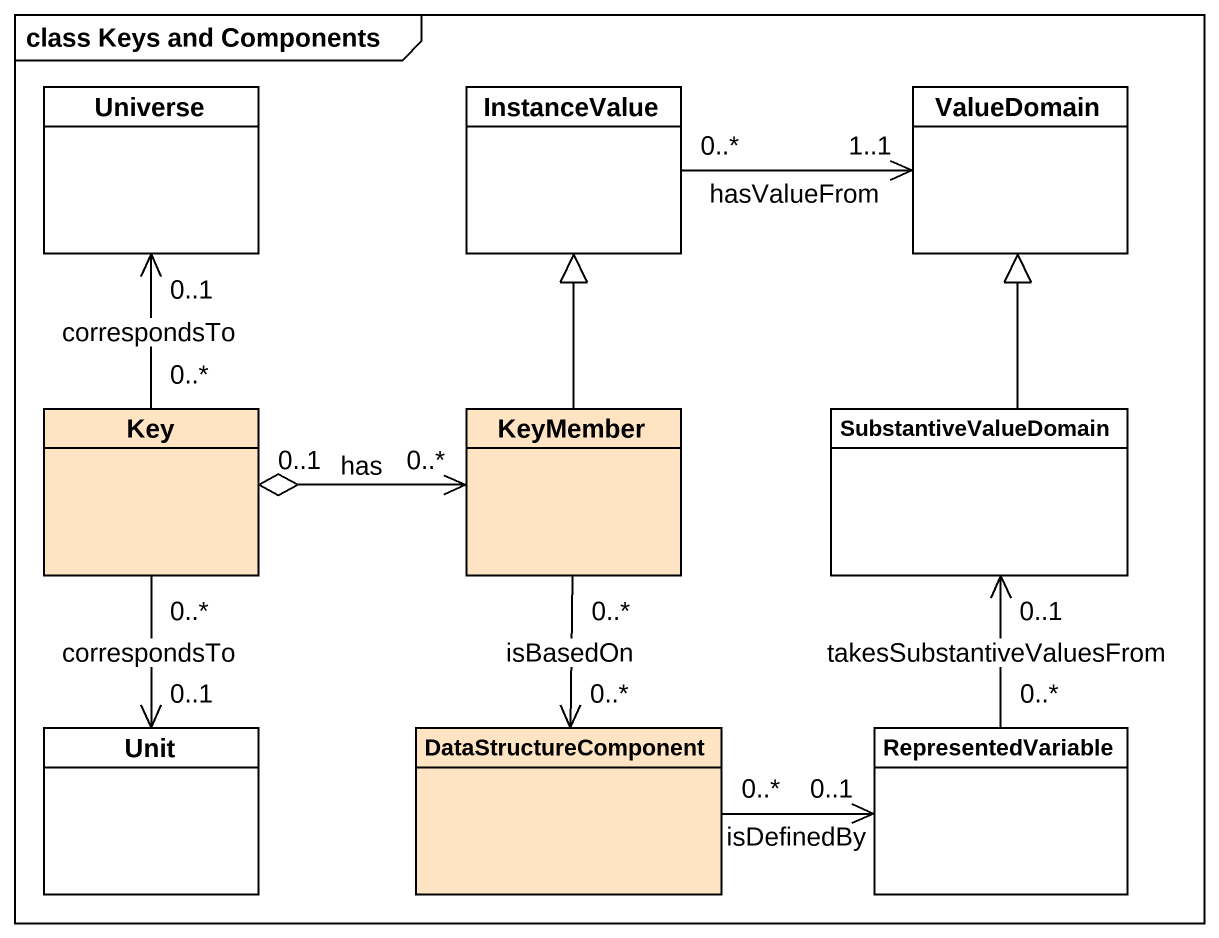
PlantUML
@startuml
mainframe class Keys and Components
hide circle
hide empty members
class Universe
class InstanceValue
class ValueDomain
class Key #FFE4C4
class KeyMember #FFE4C4
class SubstantiveValueDomain
class Unit
class DataStructureComponent #FFE4C4
class RepresentedVariable
InstanceValue "0..*" -right-> "1..1" ValueDomain : hasValueFrom
Key "0..*" -up-> "0..1" Universe : correspondsTo
Key "0..*" --> "0..1" Unit : correspondsTo
KeyMember -up-|> InstanceValue
KeyMember "0..*" <-left-o "0..1" Key : has
KeyMember "0..*" --> "0..*" DataStructureComponent : isBasedOn
SubstantiveValueDomain -up-|> ValueDomain
DataStructureComponent "0..*" -right-> "0..1" RepresentedVariable : isDefinedBy
RepresentedVariable "0..*" -up-> "0..1" SubstantiveValueDomain : takesSubstantiveValuesFrom
@enduml
